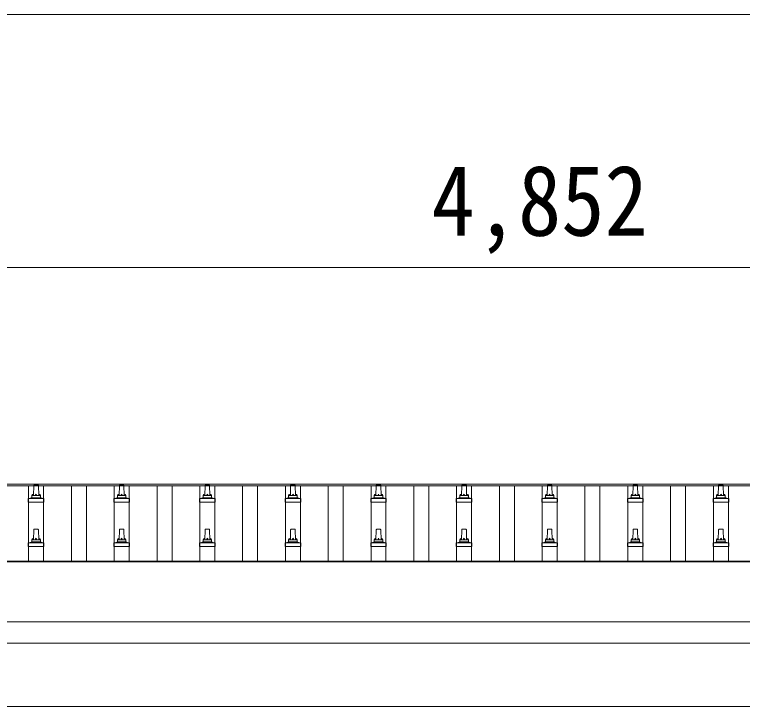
# Model space of a CAD drawing. Units: millimetres at full size, sheet at 1:50; details may follow other scales. Extents: x -14053 to 14053, y -9700 to 9700.
# Drawn here: x -6627 to -4926, y -2253 to -637 of the extents above; entities that cross this region are included whole.
import ezdxf
from ezdxf.enums import TextEntityAlignment as Align

# ---------------------------------------------------------------- set-up
doc = ezdxf.new("R2010")
doc.units = ezdxf.units.MM
doc.header["$LTSCALE"] = 50
for name, color, linetype, lineweight in [('0-1_Defpoints', 4, 'Continuous', 9), ('0-2_TEXT1', 5, 'Continuous', 5), ('0-6_PARTS1', 6, 'Continuous', 9)]:
    doc.layers.add(name, color=color, linetype=linetype, lineweight=lineweight)
doc.styles.add('ＭＳ ゴシック', font='')
doc.styles.get('ＭＳ ゴシック').set_extended_font_data('MS Gothic')

msp = doc.modelspace()

# ---------------------------------------------------------------- linework, layer by layer
at = {"layer": '0-1_Defpoints'}
for p, q in [((-7799.38, -1734.26), (-2998.88, -1734.26)), ((-7799.38, -1737.85), (-2976.38, -1737.85)), ((-7797.38, -1913.87), (-2998.88, -1913.87)), ((-7797.38, -1915.76), (-2976.38, -1915.76)), ((-2998.88, -2055.65), (-7797.38, -2055.65)), ((-7797.38, -2105.47), (-2998.88, -2105.47)), ((-2998.42, -2253.37), (-7681.47, -2253.37))]:
    msp.add_line(p, q, dxfattribs=at)
at = {"layer": '0-2_TEXT1', "color": 4, "lineweight": 9}
for p, q in [((-6593.88, -1913.87), (-6593.88, -1737.85)), ((-6558.88, -1913.87), (-6558.88, -1737.85)), ((-6493.88, -1913.87), (-6493.88, -1737.85)), ((-6458.88, -1913.87), (-6458.88, -1737.85)), ((-6393.88, -1913.87), (-6393.88, -1737.85)), ((-6358.88, -1913.87), (-6358.88, -1737.85)), ((-6293.88, -1913.87), (-6293.88, -1737.85)), ((-6258.88, -1913.87), (-6258.88, -1737.85)), ((-6193.88, -1913.87), (-6193.88, -1737.85)), ((-6158.88, -1913.87), (-6158.88, -1737.85)), ((-6093.88, -1913.87), (-6093.88, -1737.85)), ((-6058.88, -1913.87), (-6058.88, -1737.85)), ((-5993.88, -1913.87), (-5993.88, -1737.85)), ((-5958.88, -1913.87), (-5958.88, -1737.85)), ((-5893.88, -1913.87), (-5893.88, -1737.85)), ((-5858.88, -1913.87), (-5858.88, -1737.85)), ((-5793.88, -1913.87), (-5793.88, -1737.85)), ((-5758.88, -1913.87), (-5758.88, -1737.85)), ((-5693.88, -1913.87), (-5693.88, -1737.85)), ((-5658.88, -1913.87), (-5658.88, -1737.85)), ((-5593.88, -1913.87), (-5593.88, -1737.85)), ((-5558.88, -1913.87), (-5558.88, -1737.85)), ((-5493.88, -1913.87), (-5493.88, -1737.85)), ((-5458.88, -1913.87), (-5458.88, -1737.85)), ((-5393.88, -1913.87), (-5393.88, -1737.85)), ((-5358.88, -1913.87), (-5358.88, -1737.85)), ((-5293.88, -1913.87), (-5293.88, -1737.85)), ((-5258.88, -1913.87), (-5258.88, -1737.85)), ((-5193.88, -1913.87), (-5193.88, -1737.85)), ((-5158.88, -1913.87), (-5158.88, -1737.85)), ((-5093.88, -1913.87), (-5093.88, -1737.85)), ((-5058.88, -1913.87), (-5058.88, -1737.85)), ((-4993.88, -1913.87), (-4993.88, -1737.85)), ((-4958.88, -1913.87), (-4958.88, -1737.85))]:
    msp.add_line(p, q, dxfattribs=at)
at = {"layer": '0-2_TEXT1'}
for p, q in [((-6582.38, -1760.78), (-6581.65, -1737.25)), ((-6580.65, -1736.28), (-6572.11, -1736.28)), ((-6571.11, -1737.25), (-6570.38, -1760.78)), ((-6382.38, -1760.78), (-6381.65, -1737.25)), ((-6380.65, -1736.28), (-6372.11, -1736.28)), ((-6371.11, -1737.25), (-6370.38, -1760.78)), ((-6182.38, -1760.78), (-6181.65, -1737.25)), ((-6180.65, -1736.28), (-6172.11, -1736.28)), ((-6171.11, -1737.25), (-6170.38, -1760.78)), ((-5982.38, -1760.78), (-5981.65, -1737.25)), ((-5980.65, -1736.28), (-5972.11, -1736.28)), ((-5971.11, -1737.25), (-5970.38, -1760.78)), ((-5782.38, -1760.78), (-5781.65, -1737.25)), ((-5780.65, -1736.28), (-5772.11, -1736.28)), ((-5771.11, -1737.25), (-5770.38, -1760.78)), ((-5582.38, -1760.78), (-5581.65, -1737.25)), ((-5580.65, -1736.28), (-5572.11, -1736.28)), ((-5571.11, -1737.25), (-5570.38, -1760.78)), ((-5382.38, -1760.78), (-5381.65, -1737.25)), ((-5380.65, -1736.28), (-5372.11, -1736.28)), ((-5371.11, -1737.25), (-5370.38, -1760.78)), ((-5182.38, -1760.78), (-5181.65, -1737.25)), ((-5180.65, -1736.28), (-5172.11, -1736.28)), ((-5171.11, -1737.25), (-5170.38, -1760.78)), ((-4982.38, -1760.78), (-4981.65, -1737.25)), ((-4980.65, -1736.28), (-4972.11, -1736.28)), ((-4971.11, -1737.25), (-4970.38, -1760.78)), ((-6594.63, -1776.28), (-6594.63, -1768.56)), ((-6594.25, -1767.78), (-6558.51, -1767.78)), ((-6593.87, -1767.59), (-6587.14, -1765.96)), ((-6586.76, -1765.78), (-6566, -1765.78)), ((-6586.38, -1764.99), (-6586.38, -1760.78)), ((-6585.38, -1760.78), (-6567.38, -1760.78)), ((-6566.38, -1764.99), (-6566.38, -1760.78)), ((-6558.89, -1767.59), (-6565.62, -1765.96)), ((-6558.13, -1776.28), (-6558.13, -1768.56)), ((-6394.63, -1776.28), (-6394.63, -1768.56)), ((-6394.25, -1767.78), (-6358.51, -1767.78)), ((-6393.87, -1767.59), (-6387.14, -1765.96)), ((-6386.76, -1765.78), (-6366, -1765.78)), ((-6386.38, -1764.99), (-6386.38, -1760.78)), ((-6385.38, -1760.78), (-6367.38, -1760.78)), ((-6366.38, -1764.99), (-6366.38, -1760.78)), ((-6358.89, -1767.59), (-6365.62, -1765.96)), ((-6358.13, -1776.28), (-6358.13, -1768.56)), ((-6194.63, -1776.28), (-6194.63, -1768.56)), ((-6194.25, -1767.78), (-6158.51, -1767.78)), ((-6193.87, -1767.59), (-6187.14, -1765.96)), ((-6186.76, -1765.78), (-6166, -1765.78)), ((-6186.38, -1764.99), (-6186.38, -1760.78)), ((-6185.38, -1760.78), (-6167.38, -1760.78)), ((-6166.38, -1764.99), (-6166.38, -1760.78)), ((-6158.89, -1767.59), (-6165.62, -1765.96)), ((-6158.13, -1776.28), (-6158.13, -1768.56)), ((-5994.63, -1776.28), (-5994.63, -1768.56)), ((-5994.25, -1767.78), (-5958.51, -1767.78)), ((-5993.87, -1767.59), (-5987.14, -1765.96)), ((-5986.76, -1765.78), (-5966, -1765.78)), ((-5986.38, -1764.99), (-5986.38, -1760.78)), ((-5985.38, -1760.78), (-5967.38, -1760.78)), ((-5966.38, -1764.99), (-5966.38, -1760.78)), ((-5958.89, -1767.59), (-5965.62, -1765.96)), ((-5958.13, -1776.28), (-5958.13, -1768.56)), ((-5794.63, -1776.28), (-5794.63, -1768.56)), ((-5794.25, -1767.78), (-5758.51, -1767.78)), ((-5793.87, -1767.59), (-5787.14, -1765.96)), ((-5786.76, -1765.78), (-5766, -1765.78)), ((-5786.38, -1764.99), (-5786.38, -1760.78)), ((-5785.38, -1760.78), (-5767.38, -1760.78)), ((-5766.38, -1764.99), (-5766.38, -1760.78)), ((-5758.89, -1767.59), (-5765.62, -1765.96)), ((-5758.13, -1776.28), (-5758.13, -1768.56)), ((-5594.63, -1776.28), (-5594.63, -1768.56)), ((-5594.25, -1767.78), (-5558.51, -1767.78)), ((-5593.87, -1767.59), (-5587.14, -1765.96)), ((-5586.76, -1765.78), (-5566, -1765.78)), ((-5586.38, -1764.99), (-5586.38, -1760.78)), ((-5585.38, -1760.78), (-5567.38, -1760.78)), ((-5566.38, -1764.99), (-5566.38, -1760.78)), ((-5558.89, -1767.59), (-5565.62, -1765.96)), ((-5558.13, -1776.28), (-5558.13, -1768.56)), ((-5394.63, -1776.28), (-5394.63, -1768.56)), ((-5394.25, -1767.78), (-5358.51, -1767.78)), ((-5393.87, -1767.59), (-5387.14, -1765.96)), ((-5386.76, -1765.78), (-5366, -1765.78)), ((-5386.38, -1764.99), (-5386.38, -1760.78)), ((-5385.38, -1760.78), (-5367.38, -1760.78)), ((-5366.38, -1764.99), (-5366.38, -1760.78)), ((-5358.89, -1767.59), (-5365.62, -1765.96)), ((-5358.13, -1776.28), (-5358.13, -1768.56)), ((-5194.63, -1776.28), (-5194.63, -1768.56)), ((-5194.25, -1767.78), (-5158.51, -1767.78)), ((-5193.87, -1767.59), (-5187.14, -1765.96)), ((-5186.76, -1765.78), (-5166, -1765.78)), ((-5186.38, -1764.99), (-5186.38, -1760.78)), ((-5185.38, -1760.78), (-5167.38, -1760.78)), ((-5166.38, -1764.99), (-5166.38, -1760.78)), ((-5158.89, -1767.59), (-5165.62, -1765.96)), ((-5158.13, -1776.28), (-5158.13, -1768.56)), ((-4994.63, -1776.28), (-4994.63, -1768.56)), ((-4994.25, -1767.78), (-4958.51, -1767.78)), ((-4993.87, -1767.59), (-4987.14, -1765.96)), ((-4986.76, -1765.78), (-4966, -1765.78)), ((-4986.38, -1764.99), (-4986.38, -1760.78)), ((-4985.38, -1760.78), (-4967.38, -1760.78)), ((-4966.38, -1764.99), (-4966.38, -1760.78)), ((-4958.89, -1767.59), (-4965.62, -1765.96)), ((-4958.13, -1776.28), (-4958.13, -1768.56)), ((-6558.13, -1776.28), (-6594.63, -1776.28)), ((-6358.13, -1776.28), (-6394.63, -1776.28)), ((-6158.13, -1776.28), (-6194.63, -1776.28)), ((-5958.13, -1776.28), (-5994.63, -1776.28)), ((-5758.13, -1776.28), (-5794.63, -1776.28)), ((-5558.13, -1776.28), (-5594.63, -1776.28)), ((-5358.13, -1776.28), (-5394.63, -1776.28)), ((-5158.13, -1776.28), (-5194.63, -1776.28)), ((-4958.13, -1776.28), (-4994.63, -1776.28)), ((-6582.38, -1864.11), (-6581.65, -1840.59)), ((-6580.65, -1839.61), (-6572.11, -1839.61)), ((-6571.11, -1840.59), (-6570.38, -1864.11)), ((-6382.38, -1864.11), (-6381.65, -1840.59)), ((-6380.65, -1839.61), (-6372.11, -1839.61)), ((-6371.11, -1840.59), (-6370.38, -1864.11)), ((-6182.38, -1864.11), (-6181.65, -1840.59)), ((-6180.65, -1839.61), (-6172.11, -1839.61)), ((-6171.11, -1840.59), (-6170.38, -1864.11)), ((-5982.38, -1864.11), (-5981.65, -1840.59)), ((-5980.65, -1839.61), (-5972.11, -1839.61)), ((-5971.11, -1840.59), (-5970.38, -1864.11)), ((-5782.38, -1864.11), (-5781.65, -1840.59)), ((-5780.65, -1839.61), (-5772.11, -1839.61)), ((-5771.11, -1840.59), (-5770.38, -1864.11)), ((-5582.38, -1864.11), (-5581.65, -1840.59)), ((-5580.65, -1839.61), (-5572.11, -1839.61)), ((-5571.11, -1840.59), (-5570.38, -1864.11)), ((-5382.38, -1864.11), (-5381.65, -1840.59)), ((-5380.65, -1839.61), (-5372.11, -1839.61)), ((-5371.11, -1840.59), (-5370.38, -1864.11)), ((-5182.38, -1864.11), (-5181.65, -1840.59)), ((-5180.65, -1839.61), (-5172.11, -1839.61)), ((-5171.11, -1840.59), (-5170.38, -1864.11)), ((-4982.38, -1864.11), (-4981.65, -1840.59)), ((-4980.65, -1839.61), (-4972.11, -1839.61)), ((-4971.11, -1840.59), (-4970.38, -1864.11)), ((-6593.87, -1870.92), (-6587.14, -1869.29)), ((-6586.76, -1869.11), (-6566, -1869.11)), ((-6586.38, -1868.32), (-6586.38, -1864.11)), ((-6585.38, -1864.11), (-6567.38, -1864.11)), ((-6566.38, -1868.32), (-6566.38, -1864.11)), ((-6558.89, -1870.92), (-6565.62, -1869.29)), ((-6393.87, -1870.92), (-6387.14, -1869.29)), ((-6386.76, -1869.11), (-6366, -1869.11)), ((-6386.38, -1868.32), (-6386.38, -1864.11)), ((-6385.38, -1864.11), (-6367.38, -1864.11)), ((-6366.38, -1868.32), (-6366.38, -1864.11)), ((-6358.89, -1870.92), (-6365.62, -1869.29)), ((-6193.87, -1870.92), (-6187.14, -1869.29)), ((-6186.76, -1869.11), (-6166, -1869.11)), ((-6186.38, -1868.32), (-6186.38, -1864.11)), ((-6185.38, -1864.11), (-6167.38, -1864.11)), ((-6166.38, -1868.32), (-6166.38, -1864.11)), ((-6158.89, -1870.92), (-6165.62, -1869.29)), ((-5993.87, -1870.92), (-5987.14, -1869.29)), ((-5986.76, -1869.11), (-5966, -1869.11)), ((-5986.38, -1868.32), (-5986.38, -1864.11)), ((-5985.38, -1864.11), (-5967.38, -1864.11)), ((-5966.38, -1868.32), (-5966.38, -1864.11)), ((-5958.89, -1870.92), (-5965.62, -1869.29)), ((-5793.87, -1870.92), (-5787.14, -1869.29)), ((-5786.76, -1869.11), (-5766, -1869.11)), ((-5786.38, -1868.32), (-5786.38, -1864.11)), ((-5785.38, -1864.11), (-5767.38, -1864.11)), ((-5766.38, -1868.32), (-5766.38, -1864.11)), ((-5758.89, -1870.92), (-5765.62, -1869.29)), ((-5593.87, -1870.92), (-5587.14, -1869.29)), ((-5586.76, -1869.11), (-5566, -1869.11)), ((-5586.38, -1868.32), (-5586.38, -1864.11)), ((-5585.38, -1864.11), (-5567.38, -1864.11)), ((-5566.38, -1868.32), (-5566.38, -1864.11)), ((-5558.89, -1870.92), (-5565.62, -1869.29)), ((-5393.87, -1870.92), (-5387.14, -1869.29)), ((-5386.76, -1869.11), (-5366, -1869.11)), ((-5386.38, -1868.32), (-5386.38, -1864.11)), ((-5385.38, -1864.11), (-5367.38, -1864.11)), ((-5366.38, -1868.32), (-5366.38, -1864.11)), ((-5358.89, -1870.92), (-5365.62, -1869.29)), ((-5193.87, -1870.92), (-5187.14, -1869.29)), ((-5186.76, -1869.11), (-5166, -1869.11)), ((-5186.38, -1868.32), (-5186.38, -1864.11)), ((-5185.38, -1864.11), (-5167.38, -1864.11)), ((-5166.38, -1868.32), (-5166.38, -1864.11)), ((-5158.89, -1870.92), (-5165.62, -1869.29)), ((-4993.87, -1870.92), (-4987.14, -1869.29)), ((-4986.76, -1869.11), (-4966, -1869.11)), ((-4986.38, -1868.32), (-4986.38, -1864.11)), ((-4985.38, -1864.11), (-4967.38, -1864.11)), ((-4966.38, -1868.32), (-4966.38, -1864.11)), ((-4958.89, -1870.92), (-4965.62, -1869.29)), ((-6594.63, -1879.61), (-6594.63, -1871.9)), ((-6558.13, -1879.61), (-6594.63, -1879.61)), ((-6594.25, -1871.11), (-6558.51, -1871.11)), ((-6558.13, -1879.61), (-6558.13, -1871.9)), ((-6394.63, -1879.61), (-6394.63, -1871.9)), ((-6358.13, -1879.61), (-6394.63, -1879.61)), ((-6394.25, -1871.11), (-6358.51, -1871.11)), ((-6358.13, -1879.61), (-6358.13, -1871.9)), ((-6194.63, -1879.61), (-6194.63, -1871.9)), ((-6158.13, -1879.61), (-6194.63, -1879.61)), ((-6194.25, -1871.11), (-6158.51, -1871.11)), ((-6158.13, -1879.61), (-6158.13, -1871.9)), ((-5994.63, -1879.61), (-5994.63, -1871.9)), ((-5958.13, -1879.61), (-5994.63, -1879.61)), ((-5994.25, -1871.11), (-5958.51, -1871.11)), ((-5958.13, -1879.61), (-5958.13, -1871.9)), ((-5794.63, -1879.61), (-5794.63, -1871.9)), ((-5758.13, -1879.61), (-5794.63, -1879.61)), ((-5794.25, -1871.11), (-5758.51, -1871.11)), ((-5758.13, -1879.61), (-5758.13, -1871.9)), ((-5594.63, -1879.61), (-5594.63, -1871.9)), ((-5558.13, -1879.61), (-5594.63, -1879.61)), ((-5594.25, -1871.11), (-5558.51, -1871.11)), ((-5558.13, -1879.61), (-5558.13, -1871.9)), ((-5394.63, -1879.61), (-5394.63, -1871.9)), ((-5358.13, -1879.61), (-5394.63, -1879.61)), ((-5394.25, -1871.11), (-5358.51, -1871.11)), ((-5358.13, -1879.61), (-5358.13, -1871.9)), ((-5194.63, -1879.61), (-5194.63, -1871.9)), ((-5158.13, -1879.61), (-5194.63, -1879.61)), ((-5194.25, -1871.11), (-5158.51, -1871.11)), ((-5158.13, -1879.61), (-5158.13, -1871.9)), ((-4994.63, -1879.61), (-4994.63, -1871.9)), ((-4958.13, -1879.61), (-4994.63, -1879.61)), ((-4994.25, -1871.11), (-4958.51, -1871.11)), ((-4958.13, -1879.61), (-4958.13, -1871.9))]:
    msp.add_line(p, q, dxfattribs=at)
for centre, radius, start, end in [((-6580.65, -1737.28), 1, 90, 178.60509), ((-6572.11, -1737.28), 1, 1.39491, 90), ((-6380.65, -1737.28), 1, 90, 178.60509), ((-6372.11, -1737.28), 1, 1.39491, 90), ((-6180.65, -1737.28), 1, 90, 178.60509), ((-6172.11, -1737.28), 1, 1.39491, 90), ((-5980.65, -1737.28), 1, 90, 178.60509), ((-5972.11, -1737.28), 1, 1.39491, 90), ((-5780.65, -1737.28), 1, 90, 178.60509), ((-5772.11, -1737.28), 1, 1.39491, 90), ((-5580.65, -1737.28), 1, 90, 178.60509), ((-5572.11, -1737.28), 1, 1.39491, 90), ((-5380.65, -1737.28), 1, 90, 178.60509), ((-5372.11, -1737.28), 1, 1.39491, 90), ((-5180.65, -1737.28), 1, 90, 178.60509), ((-5172.11, -1737.28), 1, 1.39491, 90), ((-4980.65, -1737.28), 1, 90, 178.60509), ((-4972.11, -1737.28), 1, 1.39491, 90), ((-6593.63, -1768.56), 1, 103.62699, 180), ((-6587.38, -1764.99), 1, 283.62699, 0), ((-6582.3, -1761.41), 4.13, 90, 171.17633), ((-6585.38, -1761.78), 1, 90, 180), ((-6573.05, -1760.78), 4.83, 133.60282, 180), ((-6579.71, -1760.78), 4.83, 0, 46.39718), ((-6570.47, -1761.41), 4.13, 8.82367, 90), ((-6567.38, -1761.78), 1, 0, 90), ((-6565.38, -1764.99), 1, 180, 256.37301), ((-6559.13, -1768.56), 1, 0, 76.37301), ((-6393.63, -1768.56), 1, 103.62699, 180), ((-6387.38, -1764.99), 1, 283.62699, 0), ((-6382.3, -1761.41), 4.13, 90, 171.17633), ((-6385.38, -1761.78), 1, 90, 180), ((-6373.05, -1760.78), 4.83, 133.60282, 180), ((-6379.71, -1760.78), 4.83, 0, 46.39718), ((-6370.47, -1761.41), 4.13, 8.82367, 90), ((-6367.38, -1761.78), 1, 0, 90), ((-6365.38, -1764.99), 1, 180, 256.37301), ((-6359.13, -1768.56), 1, 0, 76.37301), ((-6193.63, -1768.56), 1, 103.62699, 180), ((-6187.38, -1764.99), 1, 283.62699, 0), ((-6182.3, -1761.41), 4.13, 90, 171.17633), ((-6185.38, -1761.78), 1, 90, 180), ((-6173.05, -1760.78), 4.83, 133.60282, 180), ((-6179.71, -1760.78), 4.83, 0, 46.39718), ((-6170.47, -1761.41), 4.13, 8.82367, 90), ((-6167.38, -1761.78), 1, 0, 90), ((-6165.38, -1764.99), 1, 180, 256.37301), ((-6159.13, -1768.56), 1, 0, 76.37301), ((-5993.63, -1768.56), 1, 103.62699, 180), ((-5987.38, -1764.99), 1, 283.62699, 0), ((-5982.3, -1761.41), 4.13, 90, 171.17633), ((-5985.38, -1761.78), 1, 90, 180), ((-5973.05, -1760.78), 4.83, 133.60282, 180), ((-5979.71, -1760.78), 4.83, 0, 46.39718), ((-5970.47, -1761.41), 4.13, 8.82367, 90), ((-5967.38, -1761.78), 1, 0, 90), ((-5965.38, -1764.99), 1, 180, 256.37301), ((-5959.13, -1768.56), 1, 0, 76.37301), ((-5793.63, -1768.56), 1, 103.62699, 180), ((-5787.38, -1764.99), 1, 283.62699, 0), ((-5782.3, -1761.41), 4.13, 90, 171.17633), ((-5785.38, -1761.78), 1, 90, 180), ((-5773.05, -1760.78), 4.83, 133.60282, 180), ((-5779.71, -1760.78), 4.83, 0, 46.39718), ((-5770.47, -1761.41), 4.13, 8.82367, 90), ((-5767.38, -1761.78), 1, 0, 90), ((-5765.38, -1764.99), 1, 180, 256.37301), ((-5759.13, -1768.56), 1, 0, 76.37301), ((-5593.63, -1768.56), 1, 103.62699, 180), ((-5587.38, -1764.99), 1, 283.62699, 0), ((-5582.3, -1761.41), 4.13, 90, 171.17633), ((-5585.38, -1761.78), 1, 90, 180), ((-5573.05, -1760.78), 4.83, 133.60282, 180), ((-5579.71, -1760.78), 4.83, 0, 46.39718), ((-5570.47, -1761.41), 4.13, 8.82367, 90), ((-5567.38, -1761.78), 1, 0, 90), ((-5565.38, -1764.99), 1, 180, 256.37301), ((-5559.13, -1768.56), 1, 0, 76.37301), ((-5393.63, -1768.56), 1, 103.62699, 180), ((-5387.38, -1764.99), 1, 283.62699, 0), ((-5382.3, -1761.41), 4.13, 90, 171.17633), ((-5385.38, -1761.78), 1, 90, 180), ((-5373.05, -1760.78), 4.83, 133.60282, 180), ((-5379.71, -1760.78), 4.83, 0, 46.39718), ((-5370.47, -1761.41), 4.13, 8.82367, 90), ((-5367.38, -1761.78), 1, 0, 90), ((-5365.38, -1764.99), 1, 180, 256.37301), ((-5359.13, -1768.56), 1, 0, 76.37301), ((-5193.63, -1768.56), 1, 103.62699, 180), ((-5187.38, -1764.99), 1, 283.62699, 0), ((-5182.3, -1761.41), 4.13, 90, 171.17633), ((-5185.38, -1761.78), 1, 90, 180), ((-5173.05, -1760.78), 4.83, 133.60282, 180), ((-5179.71, -1760.78), 4.83, 0, 46.39718), ((-5170.47, -1761.41), 4.13, 8.82367, 90), ((-5167.38, -1761.78), 1, 0, 90), ((-5165.38, -1764.99), 1, 180, 256.37301), ((-5159.13, -1768.56), 1, 0, 76.37301), ((-4993.63, -1768.56), 1, 103.62699, 180), ((-4987.38, -1764.99), 1, 283.62699, 0), ((-4982.3, -1761.41), 4.13, 90, 171.17633), ((-4985.38, -1761.78), 1, 90, 180), ((-4973.05, -1760.78), 4.83, 133.60282, 180), ((-4979.71, -1760.78), 4.83, 0, 46.39718), ((-4970.47, -1761.41), 4.13, 8.82367, 90), ((-4967.38, -1761.78), 1, 0, 90), ((-4965.38, -1764.99), 1, 180, 256.37301), ((-4959.13, -1768.56), 1, 0, 76.37301), ((-6580.65, -1840.61), 1, 90, 178.60509), ((-6572.11, -1840.61), 1, 1.39491, 90), ((-6380.65, -1840.61), 1, 90, 178.60509), ((-6372.11, -1840.61), 1, 1.39491, 90), ((-6180.65, -1840.61), 1, 90, 178.60509), ((-6172.11, -1840.61), 1, 1.39491, 90), ((-5980.65, -1840.61), 1, 90, 178.60509), ((-5972.11, -1840.61), 1, 1.39491, 90), ((-5780.65, -1840.61), 1, 90, 178.60509), ((-5772.11, -1840.61), 1, 1.39491, 90), ((-5580.65, -1840.61), 1, 90, 178.60509), ((-5572.11, -1840.61), 1, 1.39491, 90), ((-5380.65, -1840.61), 1, 90, 178.60509), ((-5372.11, -1840.61), 1, 1.39491, 90), ((-5180.65, -1840.61), 1, 90, 178.60509), ((-5172.11, -1840.61), 1, 1.39491, 90), ((-4980.65, -1840.61), 1, 90, 178.60509), ((-4972.11, -1840.61), 1, 1.39491, 90), ((-6587.38, -1868.32), 1, 283.62699, 0), ((-6582.3, -1864.74), 4.13, 90, 171.17633), ((-6585.38, -1865.11), 1, 90, 180), ((-6573.05, -1864.11), 4.83, 133.60282, 180), ((-6579.71, -1864.11), 4.83, 0, 46.39718), ((-6570.47, -1864.74), 4.13, 8.82367, 90), ((-6567.38, -1865.11), 1, 0, 90), ((-6565.38, -1868.32), 1, 180, 256.37301), ((-6387.38, -1868.32), 1, 283.62699, 0), ((-6382.3, -1864.74), 4.13, 90, 171.17633), ((-6385.38, -1865.11), 1, 90, 180), ((-6373.05, -1864.11), 4.83, 133.60282, 180), ((-6379.71, -1864.11), 4.83, 0, 46.39718), ((-6370.47, -1864.74), 4.13, 8.82367, 90), ((-6367.38, -1865.11), 1, 0, 90), ((-6365.38, -1868.32), 1, 180, 256.37301), ((-6187.38, -1868.32), 1, 283.62699, 0), ((-6182.3, -1864.74), 4.13, 90, 171.17633), ((-6185.38, -1865.11), 1, 90, 180), ((-6173.05, -1864.11), 4.83, 133.60282, 180), ((-6179.71, -1864.11), 4.83, 0, 46.39718), ((-6170.47, -1864.74), 4.13, 8.82367, 90), ((-6167.38, -1865.11), 1, 0, 90), ((-6165.38, -1868.32), 1, 180, 256.37301), ((-5987.38, -1868.32), 1, 283.62699, 0), ((-5982.3, -1864.74), 4.13, 90, 171.17633), ((-5985.38, -1865.11), 1, 90, 180), ((-5973.05, -1864.11), 4.83, 133.60282, 180), ((-5979.71, -1864.11), 4.83, 0, 46.39718), ((-5970.47, -1864.74), 4.13, 8.82367, 90), ((-5967.38, -1865.11), 1, 0, 90), ((-5965.38, -1868.32), 1, 180, 256.37301), ((-5787.38, -1868.32), 1, 283.62699, 0), ((-5782.3, -1864.74), 4.13, 90, 171.17633), ((-5785.38, -1865.11), 1, 90, 180), ((-5773.05, -1864.11), 4.83, 133.60282, 180), ((-5779.71, -1864.11), 4.83, 0, 46.39718), ((-5770.47, -1864.74), 4.13, 8.82367, 90), ((-5767.38, -1865.11), 1, 0, 90), ((-5765.38, -1868.32), 1, 180, 256.37301), ((-5587.38, -1868.32), 1, 283.62699, 0), ((-5582.3, -1864.74), 4.13, 90, 171.17633), ((-5585.38, -1865.11), 1, 90, 180), ((-5573.05, -1864.11), 4.83, 133.60282, 180), ((-5579.71, -1864.11), 4.83, 0, 46.39718), ((-5570.47, -1864.74), 4.13, 8.82367, 90), ((-5567.38, -1865.11), 1, 0, 90), ((-5565.38, -1868.32), 1, 180, 256.37301), ((-5387.38, -1868.32), 1, 283.62699, 0), ((-5382.3, -1864.74), 4.13, 90, 171.17633), ((-5385.38, -1865.11), 1, 90, 180), ((-5373.05, -1864.11), 4.83, 133.60282, 180), ((-5379.71, -1864.11), 4.83, 0, 46.39718), ((-5370.47, -1864.74), 4.13, 8.82367, 90), ((-5367.38, -1865.11), 1, 0, 90), ((-5365.38, -1868.32), 1, 180, 256.37301), ((-5187.38, -1868.32), 1, 283.62699, 0), ((-5182.3, -1864.74), 4.13, 90, 171.17633), ((-5185.38, -1865.11), 1, 90, 180), ((-5173.05, -1864.11), 4.83, 133.60282, 180), ((-5179.71, -1864.11), 4.83, 0, 46.39718), ((-5170.47, -1864.74), 4.13, 8.82367, 90), ((-5167.38, -1865.11), 1, 0, 90), ((-5165.38, -1868.32), 1, 180, 256.37301), ((-4987.38, -1868.32), 1, 283.62699, 0), ((-4982.3, -1864.74), 4.13, 90, 171.17633), ((-4985.38, -1865.11), 1, 90, 180), ((-4973.05, -1864.11), 4.83, 133.60282, 180), ((-4979.71, -1864.11), 4.83, 0, 46.39718), ((-4970.47, -1864.74), 4.13, 8.82367, 90), ((-4967.38, -1865.11), 1, 0, 90), ((-4965.38, -1868.32), 1, 180, 256.37301), ((-6593.63, -1871.9), 1, 103.62699, 180), ((-6559.13, -1871.9), 1, 0, 76.37301), ((-6393.63, -1871.9), 1, 103.62699, 180), ((-6359.13, -1871.9), 1, 0, 76.37301), ((-6193.63, -1871.9), 1, 103.62699, 180), ((-6159.13, -1871.9), 1, 0, 76.37301), ((-5993.63, -1871.9), 1, 103.62699, 180), ((-5959.13, -1871.9), 1, 0, 76.37301), ((-5793.63, -1871.9), 1, 103.62699, 180), ((-5759.13, -1871.9), 1, 0, 76.37301), ((-5593.63, -1871.9), 1, 103.62699, 180), ((-5559.13, -1871.9), 1, 0, 76.37301), ((-5393.63, -1871.9), 1, 103.62699, 180), ((-5359.13, -1871.9), 1, 0, 76.37301), ((-5193.63, -1871.9), 1, 103.62699, 180), ((-5159.13, -1871.9), 1, 0, 76.37301), ((-4993.63, -1871.9), 1, 103.62699, 180), ((-4959.13, -1871.9), 1, 0, 76.37301)]:
    msp.add_arc(centre, radius, start, end, dxfattribs=at)
at = {"layer": '0-6_PARTS1'}
for p, q in [((-1124.38, -637.13), (-7828.38, -637.13)), ((-7828.38, -1228.29), (-2976.38, -1228.29))]:
    msp.add_line(p, q, dxfattribs=at)

# ---------------------------------------------------------------- texts
at = {"layer": '0-6_PARTS1', "color": 7, "style": 'ＭＳ ゴシック', "width": 0.9}
msp.add_text('4,852', height=165, dxfattribs=at).set_placement((-5652.38, -1203.29), align=Align.BOTTOM_LEFT)

doc.saveas('drawing.dxf')
